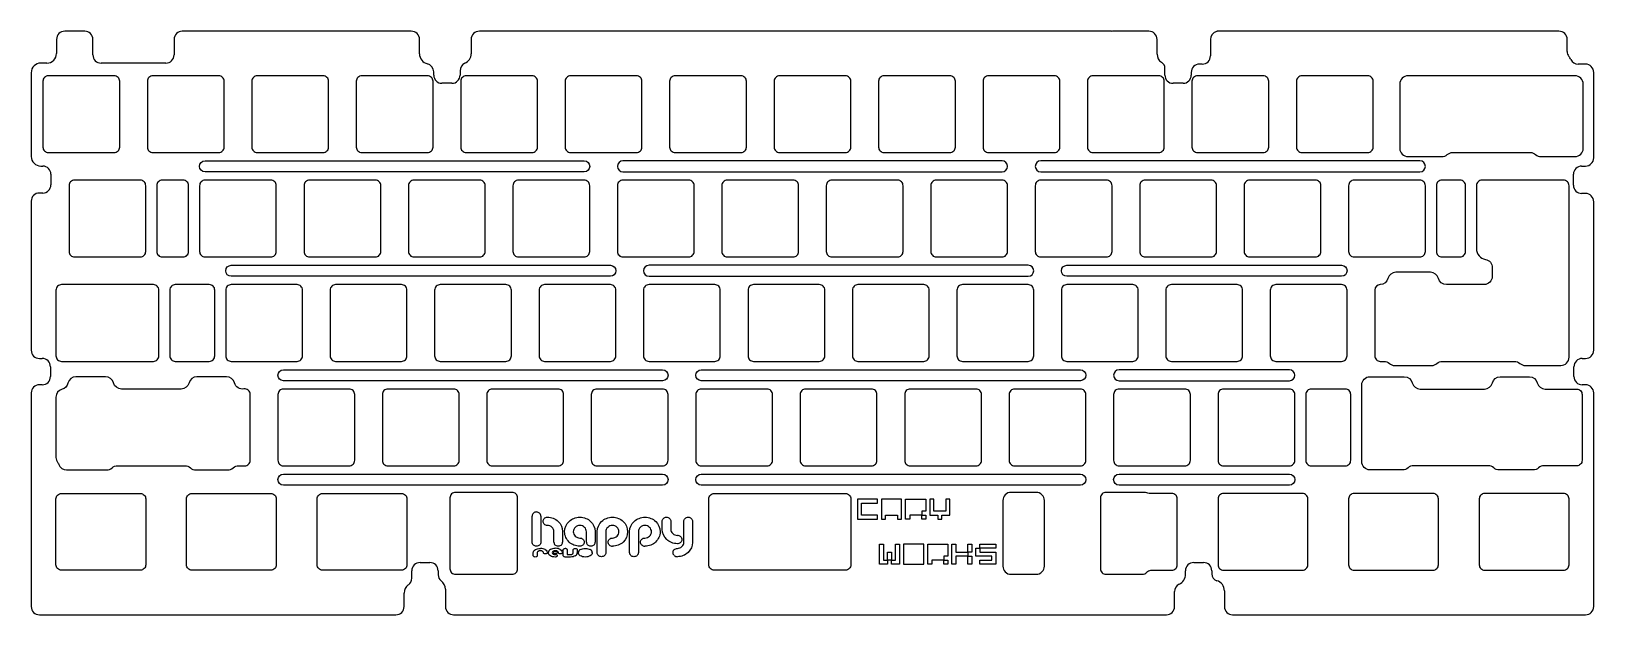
# Model space of a CAD drawing. Header units: millimetres. Extents: x -323 to -39, y 5 to 112.
import ezdxf

# ---------------------------------------------------------------- set-up
doc = ezdxf.new("R2010")
doc.units = ezdxf.units.MM
doc.header["$MEASUREMENT"] = 0

msp = doc.modelspace()

# ---------------------------------------------------------------- linework, layer by layer
for p, q in [((-313.75, 111.79), (-317.39, 111.79)), ((-254.19, 111.79), (-295.95, 111.79)), ((-126.5, 111.79), (-241.77, 111.79)), ((-126.5, 111.75), (-126.5, 111.79)), ((-119.69, 111.79), (-126.15, 111.79)), ((-44.89, 111.79), (-107.3, 111.79)), ((-107.3, 111.79), (-107.3, 111.75)), ((-318.89, 110.29), (-318.89, 107.73)), ((-312.25, 107.48), (-312.25, 110.29)), ((-297.45, 110.29), (-297.45, 107.48)), ((-252.69, 107.68), (-252.69, 110.29)), ((-243.27, 110.29), (-243.27, 107.69)), ((-118.19, 107.59), (-118.19, 110.29)), ((-108.45, 110.29), (-108.45, 107.29)), ((-43.39, 108.11), (-43.39, 110.29)), ((-320.64, 105.98), (-321.75, 105.98)), ((-298.95, 105.98), (-310.75, 105.98)), ((-109.95, 105.79), (-110.45, 105.79)), ((-40.05, 105.79), (-41.38, 105.79)), ((-323.5, 104.23), (-323.5, 88.95)), ((-250.1, 103.79), (-250.1, 104.38)), ((-245.3, 104.58), (-245.3, 103.79)), ((-116.75, 103.79), (-116.75, 105.02)), ((-111.95, 104.29), (-111.95, 103.79)), ((-38.55, 88.7), (-38.55, 104.29)), ((-246.8, 102.29), (-248.6, 102.29)), ((-113.45, 102.29), (-115.25, 102.29)), ((-321.75, 87.2), (-321.4, 87.2)), ((-319.9, 85.7), (-319.9, 83.78)), ((-42.25, 83.7), (-42.25, 85.7)), ((-40.75, 87.2), (-40.05, 87.2)), ((-323.5, 80.78), (-323.5, 53.6)), ((-321.4, 82.28), (-322, 82.28)), ((-40.05, 82.2), (-40.75, 82.2)), ((-38.55, 53.6), (-38.55, 80.7)), ((-322, 52.1), (-321.5, 52.1)), ((-40.65, 52.1), (-40.05, 52.1)), ((-320, 50.6), (-320, 48.8)), ((-42.15, 48.8), (-42.15, 50.6)), ((-323.5, 45.8), (-323.5, 6.84)), ((-321.5, 47.3), (-322, 47.3)), ((-40.05, 47.3), (-40.65, 47.3)), ((-38.55, 6.84), (-38.55, 45.8)), ((-164.03, 22.79), (-164.03, 26.44)), ((-164.03, 26.44), (-160.37, 26.44)), ((-160.37, 26.44), (-160.37, 24.25)), ((-232.15, 18.59), (-232.15, 23.33)), ((-230.56, 23.33), (-230.56, 18.59)), ((-163.29, 23.52), (-163.29, 22.79)), ((-161.1, 23.52), (-163.29, 23.52)), ((-160.37, 24.25), (-161.1, 24.25)), ((-161.1, 24.25), (-161.1, 23.52)), ((-161.1, 23.52), (-160.37, 23.52)), ((-161.1, 22.79), (-161.1, 23.52)), ((-160.37, 23.52), (-160.37, 22.79)), ((-228.17, 18.58), (-228.17, 20.49)), ((-226.59, 20.54), (-226.59, 18.58)), ((-222.24, 18.58), (-222.24, 20.49)), ((-220.66, 20.54), (-220.66, 18.58)), ((-220.3, 16.68), (-220.3, 20.54)), ((-218.71, 20.49), (-218.71, 16.68)), ((-214.37, 16.68), (-214.37, 20.54)), ((-212.78, 20.49), (-212.78, 16.68)), ((-208.44, 20.91), (-208.44, 22.39)), ((-206.86, 22.39), (-206.86, 20.96)), ((-204.47, 18.58), (-204.47, 22.39)), ((-202.88, 22.39), (-202.88, 18.52)), ((-163.29, 22.79), (-164.03, 22.79)), ((-160.37, 22.79), (-161.1, 22.79)), ((-226.47, 16.1), (-226.47, 17.23)), ((-225.74, 17.23), (-225.74, 16.33)), ((-224.64, 16.67), (-224.64, 17.23)), ((-223.91, 17.23), (-223.91, 16.65)), ((-168.78, 14.59), (-168.78, 18.24)), ((-168.78, 18.24), (-168.05, 18.24)), ((-168.05, 18.24), (-168.05, 15.32)), ((-165.86, 15.32), (-165.86, 18.24)), ((-165.86, 18.24), (-165.13, 18.24)), ((-165.13, 18.24), (-165.13, 14.59)), ((-160.01, 14.59), (-160.01, 18.24)), ((-160.01, 18.24), (-156.36, 18.24)), ((-156.36, 18.24), (-156.36, 16.05)), ((-155.63, 14.59), (-155.63, 18.24)), ((-155.63, 18.24), (-154.9, 18.24)), ((-154.9, 18.24), (-154.9, 16.78)), ((-152.7, 16.78), (-152.7, 18.24)), ((-152.7, 18.24), (-151.97, 18.24)), ((-151.97, 18.24), (-151.97, 16.78)), ((-151.24, 16.05), (-151.24, 17.51)), ((-151.24, 17.51), (-150.51, 17.51)), ((-150.51, 17.51), (-150.51, 18.24)), ((-150.51, 18.24), (-147.59, 18.24)), ((-150.51, 17.51), (-150.51, 16.78)), ((-147.59, 17.51), (-150.51, 17.51)), ((-147.59, 18.24), (-147.59, 17.51)), ((-252.59, 14.87), (-250.79, 14.87)), ((-231.94, 16.1), (-231.94, 16.68)), ((-231.21, 16.67), (-231.21, 16.1)), ((-225.17, 15.87), (-226.11, 15.87)), ((-225.74, 16.33), (-225.19, 16.33)), ((-167.32, 14.59), (-168.78, 14.59)), ((-168.05, 15.32), (-167.32, 15.32)), ((-167.32, 15.32), (-167.32, 16.78)), ((-167.32, 16.78), (-166.59, 16.78)), ((-166.59, 15.32), (-167.32, 15.32)), ((-167.32, 15.32), (-167.32, 14.59)), ((-166.59, 16.78), (-166.59, 15.32)), ((-166.59, 15.32), (-165.86, 15.32)), ((-166.59, 14.59), (-166.59, 15.32)), ((-165.13, 14.59), (-166.59, 14.59)), ((-159.28, 14.59), (-160.01, 14.59)), ((-157.09, 15.32), (-159.28, 15.32)), ((-159.28, 15.32), (-159.28, 14.59)), ((-156.36, 16.05), (-157.09, 16.05)), ((-157.09, 16.05), (-157.09, 15.32)), ((-157.09, 15.32), (-156.36, 15.32)), ((-157.09, 14.59), (-157.09, 15.32)), ((-156.36, 14.59), (-157.09, 14.59)), ((-156.36, 15.32), (-156.36, 14.59)), ((-154.9, 14.59), (-155.63, 14.59)), ((-154.9, 16.78), (-152.7, 16.78)), ((-152.7, 16.05), (-154.9, 16.05)), ((-154.9, 16.05), (-154.9, 14.59)), ((-151.97, 16.78), (-152.7, 16.78)), ((-152.7, 16.78), (-152.7, 16.05)), ((-152.7, 16.05), (-151.97, 16.05)), ((-152.7, 14.59), (-152.7, 16.05)), ((-151.97, 14.59), (-152.7, 14.59)), ((-151.97, 16.05), (-151.97, 14.59)), ((-148.32, 16.05), (-151.24, 16.05)), ((-150.51, 16.78), (-147.59, 16.78)), ((-150.51, 14.59), (-150.51, 15.32)), ((-150.51, 15.32), (-148.32, 15.32)), ((-147.59, 14.59), (-150.51, 14.59)), ((-148.32, 15.32), (-148.32, 16.05)), ((-147.59, 16.78), (-147.59, 14.59)), ((-111.5, 14.87), (-109.7, 14.87)), ((-254.09, 12), (-254.09, 13.37)), ((-249.29, 13.37), (-249.29, 12.6)), ((-113, 12.75), (-113, 13.37)), ((-108.2, 13.37), (-108.2, 12.8)), ((-255.49, 6.84), (-255.49, 9.31)), ((-247.96, 10), (-247.96, 6.84)), ((-114.99, 6.84), (-114.99, 9.56)), ((-105.9, 9.73), (-105.9, 6.84)), ((-322, 5.34), (-256.99, 5.34)), ((-246.46, 5.34), (-116.49, 5.34)), ((-104.4, 5.34), (-40.05, 5.34))]:
    msp.add_line(p, q)
for points in [[(-308.37, 103.67), (-320.37, 103.67, 0.414214), (-321.37, 102.67), (-321.37, 90.67, 0.414214), (-320.37, 89.67), (-308.37, 89.67, 0.414214), (-307.37, 90.67), (-307.37, 102.67, 0.414214)], [(-302.32, 102.67), (-302.32, 90.67, 0.414214), (-301.32, 89.67), (-289.32, 89.67, 0.414214), (-288.32, 90.67), (-288.32, 102.67, 0.414214), (-289.32, 103.67), (-301.32, 103.67, 0.414214)], [(-283.27, 102.67), (-283.27, 90.67, 0.414214), (-282.27, 89.67), (-270.27, 89.67, 0.414214), (-269.27, 90.67), (-269.27, 102.67, 0.414214), (-270.27, 103.67), (-282.27, 103.67, 0.414214)], [(-263.22, 89.67), (-251.22, 89.67, 0.414214), (-250.22, 90.67), (-250.22, 102.67, 0.414214), (-251.22, 103.67), (-263.22, 103.67, 0.414214), (-264.22, 102.67), (-264.22, 90.67, 0.414214)], [(-245.17, 102.67), (-245.17, 90.67, 0.414214), (-244.17, 89.67), (-232.17, 89.67, 0.414214), (-231.17, 90.67), (-231.17, 102.67, 0.414214), (-232.17, 103.67), (-244.17, 103.67, 0.414214)], [(-226.12, 102.67), (-226.12, 90.67, 0.414214), (-225.12, 89.67), (-213.12, 89.67, 0.414214), (-212.12, 90.67), (-212.12, 102.67, 0.414214), (-213.12, 103.67), (-225.12, 103.67, 0.414214)], [(-207.07, 102.67), (-207.07, 90.67, 0.414214), (-206.07, 89.67), (-194.07, 89.67, 0.414214), (-193.07, 90.67), (-193.07, 102.67, 0.414214), (-194.07, 103.67), (-206.07, 103.67, 0.414214)], [(-188.02, 102.67), (-188.02, 90.67, 0.414214), (-187.02, 89.67), (-175.02, 89.67, 0.414214), (-174.02, 90.67), (-174.02, 102.67, 0.414214), (-175.02, 103.67), (-187.02, 103.67, 0.414214)], [(-154.97, 90.67), (-154.97, 102.67, 0.414214), (-155.97, 103.67), (-167.97, 103.67, 0.414214), (-168.97, 102.67), (-168.97, 90.67, 0.414214), (-167.97, 89.67), (-155.97, 89.67, 0.414214)], [(-135.92, 90.67), (-135.92, 102.67, 0.414214), (-136.92, 103.67), (-148.92, 103.67, 0.414214), (-149.92, 102.67), (-149.92, 90.67, 0.414214), (-148.92, 89.67), (-136.92, 89.67, 0.414214)], [(-117.87, 103.67), (-129.87, 103.67, 0.414214), (-130.87, 102.67), (-130.87, 90.67, 0.414214), (-129.87, 89.67), (-117.87, 89.67, 0.414214), (-116.87, 90.67), (-116.87, 102.67, 0.414214)], [(-110.82, 89.67), (-98.82, 89.67, 0.414214), (-97.82, 90.67), (-97.82, 102.67, 0.414214), (-98.82, 103.67), (-110.82, 103.67, 0.414214), (-111.82, 102.67), (-111.82, 90.67, 0.414214)], [(-92.77, 102.67), (-92.77, 90.67, 0.414214), (-91.77, 89.67), (-79.77, 89.67, 0.414214), (-78.77, 90.67), (-78.77, 102.67, 0.414214), (-79.77, 103.67), (-91.77, 103.67, 0.414214)], [(-73.92, 102.17), (-73.92, 90.42, 0.414214), (-72.42, 88.92), (-66.25, 88.92, 0.182819), (-65.25, 89.29, -0.182819), (-64.26, 89.67), (-50.13, 89.67, -0.182819), (-49.14, 89.29, 0.182819), (-48.15, 88.92), (-41.97, 88.92, 0.414214), (-40.47, 90.42), (-40.47, 102.17, 0.414214), (-41.97, 103.67), (-72.42, 103.67, 0.414214)], [(-222.65, 88.14, -1), (-222.65, 86.14), (-291.8, 86.14, -1), (-291.8, 88.14)], [(-146.45, 88.14), (-215.6, 88.14, 1), (-215.6, 86.14), (-146.45, 86.14, 1)], [(-70.25, 88.14), (-139.4, 88.14, 1), (-139.4, 86.14), (-70.25, 86.14, 1)], [(-302.61, 71.62), (-302.61, 83.62, 0.414214), (-303.61, 84.62), (-315.61, 84.62, 0.414214), (-316.61, 83.62), (-316.61, 71.62, 0.414214), (-315.61, 70.62), (-303.61, 70.62, 0.414214)], [(-299.61, 70.62), (-295.8, 70.62, 0.414214), (-294.8, 71.62), (-294.8, 83.62, 0.414214), (-295.8, 84.62), (-299.61, 84.62, 0.414214), (-300.61, 83.62), (-300.61, 71.62, 0.414214)], [(-278.8, 71.62), (-278.8, 83.62, 0.414214), (-279.8, 84.62), (-291.8, 84.62, 0.414214), (-292.8, 83.62), (-292.8, 71.62, 0.414214), (-291.8, 70.62), (-279.8, 70.62, 0.414214)], [(-259.75, 71.62), (-259.75, 83.62, 0.414214), (-260.75, 84.62), (-272.75, 84.62, 0.414214), (-273.75, 83.62), (-273.75, 71.62, 0.414214), (-272.75, 70.62), (-260.75, 70.62, 0.414214)], [(-240.7, 71.62), (-240.7, 83.62, 0.414214), (-241.7, 84.62), (-253.7, 84.62, 0.414214), (-254.7, 83.62), (-254.7, 71.62, 0.414214), (-253.7, 70.62), (-241.7, 70.62, 0.414214)], [(-221.65, 71.62), (-221.65, 83.62, 0.414214), (-222.65, 84.62), (-234.65, 84.62, 0.414214), (-235.65, 83.62), (-235.65, 71.62, 0.414214), (-234.65, 70.62), (-222.65, 70.62, 0.414214)], [(-202.6, 71.62), (-202.6, 83.62, 0.414214), (-203.6, 84.62), (-215.6, 84.62, 0.414214), (-216.6, 83.62), (-216.6, 71.62, 0.414214), (-215.6, 70.62), (-203.6, 70.62, 0.414214)], [(-183.55, 71.62), (-183.55, 83.62, 0.414214), (-184.55, 84.62), (-196.55, 84.62, 0.414214), (-197.55, 83.62), (-197.55, 71.62, 0.414214), (-196.55, 70.62), (-184.55, 70.62, 0.414214)], [(-164.5, 71.62), (-164.5, 83.62, 0.414214), (-165.5, 84.62), (-177.5, 84.62, 0.414214), (-178.5, 83.62), (-178.5, 71.62, 0.414214), (-177.5, 70.62), (-165.5, 70.62, 0.414214)], [(-145.45, 71.62), (-145.45, 83.62, 0.414214), (-146.45, 84.62), (-158.45, 84.62, 0.414214), (-159.45, 83.62), (-159.45, 71.62, 0.414214), (-158.45, 70.62), (-146.45, 70.62, 0.414214)], [(-126.4, 71.62), (-126.4, 83.62, 0.414214), (-127.4, 84.62), (-139.4, 84.62, 0.414214), (-140.4, 83.62), (-140.4, 71.62, 0.414214), (-139.4, 70.62), (-127.4, 70.62, 0.414214)], [(-107.35, 71.62), (-107.35, 83.62, 0.414214), (-108.35, 84.62), (-120.35, 84.62, 0.414214), (-121.35, 83.62), (-121.35, 71.62, 0.414214), (-120.35, 70.62), (-108.35, 70.62, 0.414214)], [(-88.3, 71.62), (-88.3, 83.62, 0.414214), (-89.3, 84.62), (-101.3, 84.62, 0.414214), (-102.3, 83.62), (-102.3, 71.62, 0.414214), (-101.3, 70.62), (-89.3, 70.62, 0.414214)], [(-69.25, 71.62), (-69.25, 83.62, 0.414214), (-70.25, 84.62), (-82.25, 84.62, 0.414214), (-83.25, 83.62), (-83.25, 71.62, 0.414214), (-82.25, 70.62), (-70.25, 70.62, 0.414214)], [(-58.29, 70.15, -0.362966), (-57.05, 68.67), (-57.05, 67.07, -0.414214), (-58.55, 65.57), (-65.42, 65.57, -0.34196), (-66.88, 66.69, 0.34196), (-68.33, 67.82), (-74.63, 67.82, 0.34196), (-76.08, 66.69, -0.336425), (-77.5, 65.57, 0.40841), (-78.48, 64.57), (-78.48, 52.57, 0.414214), (-77.48, 51.57), (-76.81, 51.57, -0.182819), (-75.82, 51.19, 0.182819), (-74.83, 50.82), (-68.13, 50.82, 0.182819), (-67.14, 51.19, -0.182819), (-66.14, 51.57), (-53.01, 51.57, -0.182819), (-52.02, 51.19, 0.182819), (-51.03, 50.82), (-44.55, 50.82, 0.414214), (-43.05, 52.32), (-43.05, 83.62, 0.414214), (-44.05, 84.62), (-58.93, 84.62, 0.414214), (-59.93, 83.62), (-59.93, 72.12, 0.362966)], [(-66.25, 70.62), (-62.93, 70.62, 0.414214), (-61.93, 71.62), (-61.93, 83.62, 0.414214), (-62.93, 84.62), (-66.25, 84.62, 0.414214), (-67.25, 83.62), (-67.25, 71.62, 0.414214)], [(-217.88, 69.09, -1), (-217.88, 67.09), (-287.03, 67.09, -1), (-287.03, 69.09)], [(-141.68, 69.09), (-210.83, 69.09, 1), (-210.83, 67.09), (-141.68, 67.09, 1)], [(-134.63, 67.09, -1), (-134.63, 69.09), (-84.53, 69.09, -1), (-84.53, 67.09)], [(-317.99, 51.57), (-301.23, 51.57, 0.414214), (-300.23, 52.57), (-300.23, 64.57, 0.414214), (-301.23, 65.57), (-317.99, 65.57, 0.414214), (-318.99, 64.57), (-318.99, 52.57, 0.414214)], [(-297.23, 51.57), (-291.03, 51.57, 0.414214), (-290.03, 52.57), (-290.03, 64.57, 0.414214), (-291.03, 65.57), (-297.23, 65.57, 0.414214), (-298.23, 64.57), (-298.23, 52.57, 0.414214)], [(-288.03, 64.57), (-288.03, 52.57, 0.414214), (-287.03, 51.57), (-275.03, 51.57, 0.414214), (-274.03, 52.57), (-274.03, 64.57, 0.414214), (-275.03, 65.57), (-287.03, 65.57, 0.414214)], [(-268.98, 64.57), (-268.98, 52.57, 0.414214), (-267.98, 51.57), (-255.98, 51.57, 0.414214), (-254.98, 52.57), (-254.98, 64.57, 0.414214), (-255.98, 65.57), (-267.98, 65.57, 0.414214)], [(-249.93, 64.57), (-249.93, 52.57, 0.414214), (-248.93, 51.57), (-236.93, 51.57, 0.414214), (-235.93, 52.57), (-235.93, 64.57, 0.414214), (-236.93, 65.57), (-248.93, 65.57, 0.414214)], [(-230.88, 64.57), (-230.88, 52.57, 0.414214), (-229.88, 51.57), (-217.88, 51.57, 0.414214), (-216.88, 52.57), (-216.88, 64.57, 0.414214), (-217.88, 65.57), (-229.88, 65.57, 0.414214)], [(-211.83, 64.57), (-211.83, 52.57, 0.414214), (-210.83, 51.57), (-198.83, 51.57, 0.414214), (-197.83, 52.57), (-197.83, 64.57, 0.414214), (-198.83, 65.57), (-210.83, 65.57, 0.414214)], [(-192.78, 64.57), (-192.78, 52.57, 0.414214), (-191.78, 51.57), (-179.78, 51.57, 0.414214), (-178.78, 52.57), (-178.78, 64.57, 0.414214), (-179.78, 65.57), (-191.78, 65.57, 0.414214)], [(-173.73, 64.57), (-173.73, 52.57, 0.414214), (-172.73, 51.57), (-160.73, 51.57, 0.414214), (-159.73, 52.57), (-159.73, 64.57, 0.414214), (-160.73, 65.57), (-172.73, 65.57, 0.414214)], [(-154.68, 64.57), (-154.68, 52.57, 0.414214), (-153.68, 51.57), (-141.68, 51.57, 0.414214), (-140.68, 52.57), (-140.68, 64.57, 0.414214), (-141.68, 65.57), (-153.68, 65.57, 0.414214)], [(-135.63, 64.57), (-135.63, 52.57, 0.414214), (-134.63, 51.57), (-122.63, 51.57, 0.414214), (-121.63, 52.57), (-121.63, 64.57, 0.414214), (-122.63, 65.57), (-134.63, 65.57, 0.414214)], [(-116.58, 64.57), (-116.58, 52.57, 0.414214), (-115.58, 51.57), (-103.58, 51.57, 0.414214), (-102.58, 52.57), (-102.58, 64.57, 0.414214), (-103.58, 65.57), (-115.58, 65.57, 0.414214)], [(-97.53, 64.57), (-97.53, 52.57, 0.414214), (-96.53, 51.57), (-84.53, 51.57, 0.414214), (-83.53, 52.57), (-83.53, 64.57, 0.414214), (-84.53, 65.57), (-96.53, 65.57, 0.414214)], [(-318.65, 33.07, -0.086915), (-318.48, 32.77, 0.317518), (-317.06, 31.77), (-309.74, 31.77, 0.182806), (-308.75, 32.14, -0.182806), (-307.75, 32.52), (-295.45, 32.52, -0.182806), (-294.46, 32.14, 0.182806), (-293.47, 31.77), (-287.67, 31.77, 0.182806), (-286.68, 32.14, -0.182806), (-285.68, 32.52), (-284.56, 32.52, 0.414214), (-283.56, 33.52), (-283.56, 45.55, 0.462875), (-284.72, 46.54, -0.388358), (-286.42, 47.64, 0.342101), (-287.87, 48.77), (-293.27, 48.77, 0.34196), (-294.72, 47.64, -0.34196), (-296.17, 46.52), (-307.04, 46.52, -0.34196), (-308.49, 47.64, 0.34196), (-309.94, 48.77), (-315.34, 48.77, 0.351843), (-316.8, 47.59, -0.279599), (-317.88, 46.47, 0.339198), (-318.99, 45.02), (-318.99, 34.02, 0.173661)], [(-277.51, 48.04, -1), (-277.51, 50.04), (-208.36, 50.04, -1), (-208.36, 48.04)], [(-201.31, 48.04, -1), (-201.31, 50.04), (-132.16, 50.04, -1), (-132.16, 48.04)], [(-94.06, 50.04), (-125.11, 50.04, 1), (-125.11, 48.04), (-94.06, 48.04, 1)], [(-79.36, 31.77, -0.414214), (-80.86, 33.27), (-80.86, 47.27, -0.414214), (-79.36, 48.77), (-73.09, 48.77, -0.34196), (-71.64, 47.64, 0.34196), (-70.19, 46.52), (-58.49, 46.52, 0.34196), (-57.04, 47.64, -0.34196), (-55.59, 48.77), (-50.29, 48.77, -0.34196), (-48.84, 47.64, 0.34196), (-47.39, 46.52), (-41.67, 46.52, -0.414214), (-40.67, 45.52), (-40.67, 33.52, -0.414214), (-41.67, 32.52), (-47.6, 32.52, 0.182806), (-48.6, 32.14, -0.182806), (-49.59, 31.77), (-55.79, 31.77, -0.182806), (-56.78, 32.14, 0.182806), (-57.78, 32.52), (-71.4, 32.52, 0.182806), (-72.4, 32.14, -0.182806), (-73.39, 31.77)], [(-277.51, 32.52), (-265.51, 32.52, 0.414214), (-264.51, 33.52), (-264.51, 45.52, 0.414214), (-265.51, 46.52), (-277.51, 46.52, 0.414214), (-278.51, 45.52), (-278.51, 33.52, 0.414214)], [(-258.46, 32.52), (-246.46, 32.52, 0.414214), (-245.46, 33.52), (-245.46, 45.52, 0.414214), (-246.46, 46.52), (-258.46, 46.52, 0.414214), (-259.46, 45.52), (-259.46, 33.52, 0.414214)], [(-239.41, 32.52), (-227.41, 32.52, 0.414214), (-226.41, 33.52), (-226.41, 45.52, 0.414214), (-227.41, 46.52), (-239.41, 46.52, 0.414214), (-240.41, 45.52), (-240.41, 33.52, 0.414214)], [(-220.36, 32.52), (-208.36, 32.52, 0.414214), (-207.36, 33.52), (-207.36, 45.52, 0.414214), (-208.36, 46.52), (-220.36, 46.52, 0.414214), (-221.36, 45.52), (-221.36, 33.52, 0.414214)], [(-201.31, 32.52), (-189.31, 32.52, 0.414214), (-188.31, 33.52), (-188.31, 45.52, 0.414214), (-189.31, 46.52), (-201.31, 46.52, 0.414214), (-202.31, 45.52), (-202.31, 33.52, 0.414214)], [(-182.26, 32.52), (-170.26, 32.52, 0.414214), (-169.26, 33.52), (-169.26, 45.52, 0.414214), (-170.26, 46.52), (-182.26, 46.52, 0.414214), (-183.26, 45.52), (-183.26, 33.52, 0.414214)], [(-163.21, 32.52), (-151.21, 32.52, 0.414214), (-150.21, 33.52), (-150.21, 45.52, 0.414214), (-151.21, 46.52), (-163.21, 46.52, 0.414214), (-164.21, 45.52), (-164.21, 33.52, 0.414214)], [(-144.16, 32.52), (-132.16, 32.52, 0.414214), (-131.16, 33.52), (-131.16, 45.52, 0.414214), (-132.16, 46.52), (-144.16, 46.52, 0.414214), (-145.16, 45.52), (-145.16, 33.52, 0.414214)], [(-125.11, 32.52), (-113.11, 32.52, 0.414214), (-112.11, 33.52), (-112.11, 45.52, 0.414214), (-113.11, 46.52), (-125.11, 46.52, 0.414214), (-126.11, 45.52), (-126.11, 33.52, 0.414214)], [(-106.06, 32.52), (-94.06, 32.52, 0.414214), (-93.06, 33.52), (-93.06, 45.52, 0.414214), (-94.06, 46.52), (-106.06, 46.52, 0.414214), (-107.06, 45.52), (-107.06, 33.52, 0.414214)], [(-83.86, 46.52), (-90.06, 46.52, 0.414214), (-91.06, 45.52), (-91.06, 33.52, 0.414214), (-90.06, 32.52), (-83.86, 32.52, 0.414214), (-82.86, 33.52), (-82.86, 45.52, 0.414214)], [(-277.51, 28.99, -1), (-277.51, 30.99), (-208.36, 30.99, -1), (-208.36, 28.99)], [(-132.16, 30.99, -1), (-132.16, 28.99), (-201.31, 28.99, -1), (-201.31, 30.99)], [(-125.11, 28.99, -1), (-125.11, 30.99), (-94.06, 30.99, -1), (-94.06, 28.99)], [(-318.99, 26.47, -0.414214), (-317.99, 27.47), (-303.61, 27.47, -0.414214), (-302.61, 26.47), (-302.61, 14.47, -0.414214), (-303.61, 13.47), (-317.99, 13.47, -0.414214), (-318.99, 14.47)], [(-295.18, 26.47, -0.414214), (-294.18, 27.47), (-279.8, 27.47, -0.414214), (-278.8, 26.47), (-278.8, 14.47, -0.414214), (-279.8, 13.47), (-294.18, 13.47, -0.414214), (-295.18, 14.47)], [(-271.36, 26.47, -0.414214), (-270.36, 27.47), (-255.98, 27.47, -0.414214), (-254.98, 26.47), (-254.98, 14.47, -0.414214), (-255.98, 13.47), (-270.36, 13.47, -0.414214), (-271.36, 14.47)], [(-240.94, 27.67, -0.007337), (-240.97, 27.67), (-246.13, 27.67, 0.414214), (-247.13, 26.67), (-247.13, 13.72, 0.414214), (-246.13, 12.72), (-235.8, 12.72, 0.414214), (-234.8, 13.72), (-234.8, 26.67, 0.414214), (-235.8, 27.67), (-240.87, 27.67, 0.007337)], [(-175.02, 27.47, -0.414214), (-174.02, 26.47), (-174.02, 14.47, -0.414214), (-175.02, 13.47), (-198.93, 13.47, -0.414214), (-199.93, 14.47), (-199.93, 26.47, -0.414214), (-198.93, 27.47)], [(-140.23, 27.67), (-144.8, 27.67, 0.414214), (-146.3, 26.17), (-146.3, 14.22, 0.414214), (-144.8, 12.72), (-140.23, 12.72, 0.414214), (-138.73, 14.22), (-138.73, 26.17, 0.414214)], [(-119.63, 27.47, -0.113585), (-120.06, 27.57, 0.113585), (-120.5, 27.67), (-127.49, 27.67, 0.414214), (-128.49, 26.67), (-128.49, 13.72, 0.414214), (-127.49, 12.72), (-120.85, 12.72, 0.227909), (-120.07, 13.09, -0.227909), (-119.29, 13.47), (-115.49, 13.47, 0.414214), (-114.49, 14.47), (-114.49, 26.47, 0.414214), (-115.49, 27.47)], [(-90.68, 14.47), (-90.68, 26.47, 0.414214), (-91.68, 27.47), (-106.06, 27.47, 0.414214), (-107.06, 26.47), (-107.06, 14.47, 0.414214), (-106.06, 13.47), (-91.68, 13.47, 0.414214)], [(-66.87, 14.47), (-66.87, 26.47, 0.414214), (-67.87, 27.47), (-82.25, 27.47, 0.414214), (-83.25, 26.47), (-83.25, 14.47, 0.414214), (-82.25, 13.47), (-67.87, 13.47, 0.414214)], [(-44.05, 27.47), (-58.43, 27.47, 0.414214), (-59.43, 26.47), (-59.43, 14.47, 0.414214), (-58.43, 13.47), (-44.05, 13.47, 0.414214), (-43.05, 14.47), (-43.05, 26.47, 0.414214)]]:
    msp.add_lwpolyline(points, format="xyb", close=True)
for points in [[(-172.8, 22.79), (-169.14, 22.79), (-169.14, 23.52), (-172.06, 23.52), (-172.06, 25.71), (-169.14, 25.71), (-169.14, 26.44), (-172.8, 26.44)], [(-167.68, 22.79), (-167.68, 23.52), (-165.49, 23.52), (-165.49, 22.79), (-164.76, 22.79), (-164.76, 26.44), (-168.41, 26.44), (-168.41, 22.79)], [(-155.99, 26.44), (-156.72, 26.44), (-156.72, 24.25), (-158.91, 24.25), (-158.91, 26.44), (-159.64, 26.44), (-159.64, 23.52), (-158.18, 23.52), (-158.18, 22.79), (-157.45, 22.79), (-157.45, 23.52), (-155.99, 23.52)], [(-164.4, 18.24), (-164.4, 14.59), (-160.74, 14.59), (-160.74, 18.24)]]:
    msp.add_lwpolyline(points, close=True)
for centre, radius, start, end in [((-317.39, 110.29), 1.5, 90, 180), ((-313.75, 110.29), 1.5, 0, 90), ((-295.95, 110.29), 1.5, 90, 180), ((-254.19, 110.29), 1.5, 0, 90), ((-241.77, 110.29), 1.5, 90, 180), ((-126.15, 110.29), 1.5, 90, 103.7769), ((-119.69, 110.29), 1.5, 0, 90), ((-106.95, 110.29), 1.5, 103.7769, 180), ((-44.89, 110.29), 1.5, 0, 90), ((-321.75, 104.23), 1.75, 90, 180), ((-320.64, 107.73), 1.75, 270, 0), ((-310.75, 107.48), 1.5, 180, 270), ((-298.95, 107.48), 1.5, 270, 0), ((-250.79, 107.68), 1.9, 180, 256.2269), ((-251.6, 104.38), 1.5, 0, 76.2269), ((-243.8, 104.58), 1.5, 113.8478, 180), ((-245.17, 107.69), 1.9, 293.8478, 0), ((-116.49, 107.59), 1.7, 180, 238.7683), ((-118.05, 105.02), 1.3, 0, 58.7683), ((-110.45, 104.29), 1.5, 90, 180), ((-109.95, 107.29), 1.5, 270, 0), ((-41.89, 108.11), 1.5, 180, 217.5725), ((-45.85, 105.06), 3.5, 26.5235, 37.5725), ((-41.38, 107.29), 1.5, 206.5235, 270), ((-40.05, 104.29), 1.5, 0, 90), ((-248.6, 103.79), 1.5, 180, 270), ((-246.8, 103.79), 1.5, 270, 0), ((-115.25, 103.79), 1.5, 180, 270), ((-113.45, 103.79), 1.5, 270, 0), ((-321.75, 88.95), 1.75, 180, 270), ((-40.05, 88.7), 1.5, 270, 0), ((-321.4, 85.7), 1.5, 0, 90), ((-40.75, 85.7), 1.5, 90, 180), ((-321.4, 83.78), 1.5, 270, 0), ((-40.75, 83.7), 1.5, 180, 270), ((-322, 80.78), 1.5, 90, 180), ((-40.05, 80.7), 1.5, 0, 90), ((-322, 53.6), 1.5, 180, 270), ((-321.5, 50.6), 1.5, 0, 90), ((-40.65, 50.6), 1.5, 90, 180), ((-40.05, 53.6), 1.5, 270, 0), ((-321.5, 48.8), 1.5, 270, 0), ((-40.65, 48.8), 1.5, 180, 270), ((-322, 45.8), 1.5, 90, 180), ((-40.05, 45.8), 1.5, 0, 90), ((-252.59, 13.37), 1.5, 90, 180), ((-250.79, 13.37), 1.5, 0, 90), ((-111.5, 13.37), 1.5, 90, 180), ((-109.7, 13.37), 1.5, 0, 90), ((-255.59, 12), 1.5, 305.2, 0), ((-247.99, 12.6), 1.3, 180, 234.3207), ((-249.86, 10), 1.9, 0, 54.3207), ((-115.05, 12.75), 2.05, 296.0322, 0), ((-106.9, 12.8), 1.3, 180, 253.695), ((-107.8, 9.73), 1.9, 0, 73.695), ((-253.69, 9.31), 1.8, 125.2, 180), ((-113.49, 9.56), 1.5, 116.0322, 180), ((-322, 6.84), 1.5, 180, 270), ((-256.99, 6.84), 1.5, 270, 0), ((-246.46, 6.84), 1.5, 180, 270), ((-116.49, 6.84), 1.5, 270, 0), ((-104.4, 6.84), 1.5, 180, 270), ((-40.05, 6.84), 1.5, 270, 0)]:
    msp.add_arc(centre, radius, start, end)
for centre, major_axis, ratio, start_param, end_param in [((316.61, -179.56), (548.71, -203.15), 0.034404, 3.125566, 3.154329), ((-115.54, -220.75), (-116.16, 244.77), 0.051913, 6.258553, 6.301408), ((-328.45, -224.79), (97.39, 248.82), 0.053169, 6.261486, 6.303993), ((-438.1, -49.93), (207.5, 73.5), 0.055375, 6.263572, 6.31129), ((-1191.61, -328.08), (963.37, 348.94), 0.031708, 6.271701, 6.298735), ((-1247.34, -350.46), (1025.03, 371.32), 0.030739, 6.27205, 6.298259), ((212.66, 977.28), (-418.81, -957.36), 0.032954, 6.270974, 6.297601), ((-468.17, -279.26), (238.55, 296.39), 0.058285, 0.00695, 0.045495), ((243.26, -133.62), (472.43, -150.44), 0.034322, 3.112492, 3.150632), ((489.59, -844.32), (-718.56, 861.44), 0.033416, 6.256135, 6.278616), ((-7.91, 112.99), (220.21, 94.7), 0.052539, 3.119003, 3.16532), ((-539.98, -362.97), (313.1, 380.1), 0.05092, 0.006659, 0.0407), ((-373.16, 83.76), (146.51, -65.48), 0.06489, 6.25652, 6.312179), ((-177.91, 5.62), (48.56, -11.65), 0.054843, 3.08912, 3.154746), ((-273.11, -60.53), (47.25, 77.92), 0.067545, 6.28258, 6.324118), ((-262.03, 8.96), (36.28, 8.31), 0.06244, 6.26889, 6.346348), ((248.72, -133.62), (472.43, -150.44), 0.034322, 3.112492, 3.150632), ((-9.61, 109.7), (212.58, 91.4), 0.053475, 3.118604, 3.165744), ((-621.96, -110.76), (400.75, 127.58), 0.037273, 6.273379, 6.314782), ((-367.23, 83.76), (146.51, -65.48), 0.06489, 6.25652, 6.312179), ((-98.99, 289.33), (118.85, 271.42), 0.051348, 3.122946, 3.162458), ((-43.23, 403.52), (168.68, 385.61), 0.043084, 3.125932, 3.159081), ((-240.04, -75.59), (34.67, 95.36), 0.086684, 6.247392, 6.31469), ((-411.07, 490.89), (-205.74, 472.51), 0.038951, 3.125859, 3.155806), ((-599.93, 124.08), (370.56, -107.45), 0.019912, 6.265206, 6.288959), ((-179.72, 5.05), (48.56, -11.65), 0.054843, 3.08912, 3.154746), ((-597.2, 124.08), (370.56, -107.45), 0.019912, 6.265206, 6.288959), ((-1249.84, 303.65), (1025.91, -287.11), 0.022834, 6.262394, 6.287944), ((201.63, 943.46), (407.61, 927.46), 0.027786, 3.131556, 3.152908)]:
    msp.add_ellipse(centre, major_axis=major_axis, ratio=ratio, start_param=start_param, end_param=end_param)
for points, knots in [([(-229.93, 21.85), (-230.09, 21.99), (-230.16, 22.17), (-230.16, 22.38), (-230.16, 22.59), (-230.09, 22.76), (-229.93, 22.91), (-229.78, 23.06), (-229.59, 23.13), (-229.38, 23.14)], [1, 1, 1, 1, 2, 2, 2, 3, 3, 3, 4, 4, 4, 4]), ([(-208.21, 22.92), (-208.06, 23.07), (-207.87, 23.14), (-207.65, 23.14), (-207.44, 23.14), (-207.25, 23.07), (-207.09, 22.92)], [8, 8, 8, 8, 9, 9, 9, 10, 10, 10, 10]), ([(-204.24, 22.92), (-204.09, 23.07), (-203.9, 23.14), (-203.68, 23.14), (-203.46, 23.14), (-203.27, 23.07), (-203.12, 22.92)], [8, 8, 8, 8, 9, 9, 9, 10, 10, 10, 10]), ([(-222.6, 21.29), (-222.83, 21.52), (-223.11, 21.63), (-223.44, 21.63), (-223.77, 21.63), (-224.06, 21.52), (-224.29, 21.29), (-224.53, 21.07), (-224.64, 20.8), (-224.64, 20.49), (-224.64, 20.18), (-224.53, 19.91), (-224.29, 19.68)], [9, 9, 9, 9, 10, 10, 10, 11, 11, 11, 12, 12, 12, 13, 13, 13, 13]), ([(-216.67, 21.29), (-216.9, 21.52), (-217.18, 21.63), (-217.51, 21.63), (-217.84, 21.63), (-218.13, 21.52), (-218.36, 21.29), (-218.6, 21.07), (-218.71, 20.8), (-218.71, 20.49)], [11, 11, 11, 11, 12, 12, 12, 13, 13, 13, 14, 14, 14, 14]), ([(-218.07, 19.13), (-217.91, 19.27), (-217.73, 19.34), (-217.52, 19.34), (-217.19, 19.34), (-216.9, 19.45), (-216.67, 19.68), (-216.43, 19.91), (-216.31, 20.18), (-216.31, 20.49), (-216.31, 20.8), (-216.43, 21.07), (-216.67, 21.29)], [7, 7, 7, 7, 8, 8, 8, 9, 9, 9, 10, 10, 10, 11, 11, 11, 11]), ([(-214.73, 20.49), (-214.75, 19.74), (-215.03, 19.11), (-215.55, 18.61), (-216.08, 18.1), (-216.73, 17.85), (-217.52, 17.83)], [2, 2, 2, 2, 3, 3, 3, 4, 4, 4, 4]), ([(-210.74, 21.29), (-210.97, 21.52), (-211.25, 21.63), (-211.58, 21.63), (-211.91, 21.63), (-212.2, 21.52), (-212.43, 21.29)], [11, 11, 11, 11, 12, 12, 12, 13, 13, 13, 13]), ([(-208.8, 20.49), (-208.83, 19.74), (-209.1, 19.11), (-209.63, 18.61), (-210.15, 18.1), (-210.81, 17.85), (-211.59, 17.83)], [2, 2, 2, 2, 3, 3, 3, 4, 4, 4, 4]), ([(-210.74, 19.68), (-210.5, 19.91), (-210.39, 20.18), (-210.39, 20.49), (-210.39, 20.8), (-210.5, 21.07), (-210.74, 21.29)], [9, 9, 9, 9, 10, 10, 10, 11, 11, 11, 11]), ([(-230.8, 18.06), (-230.96, 17.91), (-231.14, 17.84), (-231.36, 17.84), (-231.58, 17.84), (-231.77, 17.91), (-231.92, 18.06)], [4, 4, 4, 4, 5, 5, 5, 6, 6, 6, 6]), ([(-226.82, 18.05), (-226.97, 17.91), (-227.15, 17.83), (-227.38, 17.83), (-227.59, 17.83), (-227.78, 17.91), (-227.94, 18.05)], [8, 8, 8, 8, 9, 9, 9, 10, 10, 10, 10]), ([(-224.54, 17.39), (-224.47, 17.44), (-224.38, 17.46), (-224.28, 17.46), (-224.18, 17.46), (-224.09, 17.44), (-224.02, 17.39)], [8, 8, 8, 8, 9, 9, 9, 10, 10, 10, 10]), ([(-224.29, 19.68), (-224.06, 19.45), (-223.77, 19.34), (-223.44, 19.34), (-223.23, 19.34), (-223.04, 19.27), (-222.89, 19.13)], [13, 13, 13, 13, 14, 14, 14, 15, 15, 15, 15]), ([(-222.89, 19.13), (-222.73, 18.98), (-222.65, 18.8), (-222.65, 18.59), (-222.65, 18.39), (-222.73, 18.21), (-222.88, 18.06), (-223.04, 17.92), (-223.22, 17.84), (-223.44, 17.83)], [15, 15, 15, 15, 16, 16, 16, 17, 17, 17, 18, 18, 18, 18]), ([(-220.89, 18.05), (-221.04, 17.91), (-221.22, 17.83), (-221.45, 17.83), (-221.66, 17.83), (-221.85, 17.91), (-222.01, 18.05)], [4, 4, 4, 4, 5, 5, 5, 6, 6, 6, 6]), ([(-218.07, 18.06), (-218.23, 18.21), (-218.31, 18.39), (-218.31, 18.59), (-218.31, 18.8), (-218.23, 18.98), (-218.07, 19.13)], [5, 5, 5, 5, 6, 6, 6, 7, 7, 7, 7]), ([(-212.15, 18.06), (-212.3, 18.21), (-212.38, 18.39), (-212.38, 18.59), (-212.38, 18.8), (-212.3, 18.98), (-212.14, 19.13)], [5, 5, 5, 5, 6, 6, 6, 7, 7, 7, 7]), ([(-212.14, 19.13), (-211.98, 19.27), (-211.8, 19.34), (-211.59, 19.34), (-211.26, 19.34), (-210.97, 19.45), (-210.74, 19.68)], [7, 7, 7, 7, 8, 8, 8, 9, 9, 9, 9]), ([(-206.23, 16.16), (-206.38, 16.31), (-206.46, 16.48), (-206.46, 16.69), (-206.46, 16.9), (-206.38, 17.08), (-206.22, 17.22)], [1, 1, 1, 1, 2, 2, 2, 3, 3, 3, 3]), ([(-206.22, 17.22), (-206.06, 17.37), (-205.88, 17.44), (-205.67, 17.44), (-205.34, 17.44), (-205.05, 17.55), (-204.82, 17.78)], [3, 3, 3, 3, 4, 4, 4, 5, 5, 5, 5]), ([(-205.1, 19.6), (-204.94, 19.46), (-204.86, 19.28), (-204.86, 19.07), (-204.86, 18.86), (-204.94, 18.69), (-205.1, 18.54)], [1, 1, 1, 1, 2, 2, 2, 3, 3, 3, 3]), ([(-231.32, 15.94), (-231.39, 15.89), (-231.47, 15.87), (-231.57, 15.87), (-231.68, 15.87), (-231.76, 15.89), (-231.83, 15.94)], [10, 10, 10, 10, 11, 11, 11, 12, 12, 12, 12]), ([(-230.26, 16.91), (-230.37, 16.97), (-230.5, 17.01), (-230.65, 17.01), (-230.81, 17.01), (-230.94, 16.97), (-231.04, 16.91)], [5, 5, 5, 5, 6, 6, 6, 7, 7, 7, 7]), ([(-229.99, 16.51), (-230.07, 16.55), (-230.1, 16.6), (-230.1, 16.67), (-230.1, 16.76), (-230.16, 16.84), (-230.26, 16.91)], [3, 3, 3, 3, 4, 4, 4, 5, 5, 5, 5]), ([(-229.48, 16.51), (-229.55, 16.46), (-229.63, 16.44), (-229.73, 16.44), (-229.83, 16.44), (-229.92, 16.46), (-229.99, 16.51)], [1, 1, 1, 1, 2, 2, 2, 3, 3, 3, 3]), ([(-228.31, 16.91), (-228.42, 16.84), (-228.48, 16.76), (-228.48, 16.67), (-228.48, 16.57), (-228.42, 16.49), (-228.31, 16.42)], [7, 7, 7, 7, 8, 8, 8, 9, 9, 9, 9]), ([(-227.53, 16.91), (-227.64, 16.97), (-227.77, 17.01), (-227.92, 17.01), (-228.07, 17.01), (-228.21, 16.97), (-228.31, 16.91)], [5, 5, 5, 5, 6, 6, 6, 7, 7, 7, 7]), ([(-228.31, 16.42), (-228.21, 16.36), (-228.07, 16.32), (-227.92, 16.32), (-227.82, 16.32), (-227.74, 16.3), (-227.67, 16.26)], [9, 9, 9, 9, 10, 10, 10, 11, 11, 11, 11]), ([(-228.18, 16.83), (-228.11, 16.87), (-228.02, 16.89), (-227.92, 16.89), (-227.82, 16.89), (-227.74, 16.87), (-227.59, 16.78), (-227.55, 16.73), (-227.55, 16.67), (-227.55, 16.6), (-227.59, 16.55), (-227.66, 16.51)], [1, 1, 1, 1, 2, 2, 2, 3, 3, 4, 4, 4, 5, 5, 5, 5]), ([(-227.66, 16.51), (-227.74, 16.46), (-227.82, 16.44), (-227.92, 16.44), (-228.02, 16.44), (-228.11, 16.46), (-228.18, 16.51)], [5, 5, 5, 5, 6, 6, 6, 7, 7, 7, 7]), ([(-227.67, 16.26), (-227.59, 16.21), (-227.56, 16.16), (-227.56, 16.1), (-227.56, 16.04), (-227.59, 15.98), (-227.66, 15.94)], [11, 11, 11, 11, 12, 12, 12, 13, 13, 13, 13]), ([(-227.26, 16.51), (-227.33, 16.55), (-227.37, 16.6), (-227.37, 16.67), (-227.37, 16.76), (-227.42, 16.84), (-227.53, 16.91)], [3, 3, 3, 3, 4, 4, 4, 5, 5, 5, 5]), ([(-226.75, 16.51), (-226.82, 16.46), (-226.9, 16.44), (-227, 16.44), (-227.1, 16.44), (-227.19, 16.46), (-227.26, 16.51)], [1, 1, 1, 1, 2, 2, 2, 3, 3, 3, 3]), ([(-218.95, 16.15), (-219.11, 16), (-219.29, 15.93), (-219.51, 15.93), (-219.73, 15.93), (-219.92, 16), (-220.07, 16.15)], [16, 16, 16, 16, 17, 17, 17, 18, 18, 18, 18]), ([(-213.02, 16.15), (-213.18, 16), (-213.37, 15.93), (-213.58, 15.93), (-213.8, 15.93), (-213.99, 16), (-214.14, 16.15)], [16, 16, 16, 16, 17, 17, 17, 18, 18, 18, 18])]:
    msp.add_open_spline(points, degree=3, knots=knots)
for points in [[(-229.38, 23.14), (-228.59, 23.13), (-227.94, 22.87), (-227.41, 22.36)], [(-225.41, 22.36), (-224.89, 22.86), (-224.23, 23.12), (-223.44, 23.14)], [(-223.44, 23.14), (-222.65, 23.12), (-222, 22.86), (-221.48, 22.36)], [(-219.48, 22.36), (-218.96, 22.86), (-218.29, 23.12), (-217.49, 23.14)], [(-217.49, 23.14), (-216.72, 23.12), (-216.07, 22.86), (-215.55, 22.36)], [(-213.55, 22.36), (-213.03, 22.86), (-212.36, 23.12), (-211.56, 23.14)], [(-211.56, 23.14), (-210.79, 23.12), (-210.14, 22.86), (-209.62, 22.36)], [(-208.44, 22.39), (-208.44, 22.6), (-208.36, 22.78), (-208.21, 22.92)], [(-207.09, 22.92), (-206.93, 22.78), (-206.86, 22.6), (-206.86, 22.39)], [(-204.47, 22.39), (-204.47, 22.6), (-204.39, 22.78), (-204.24, 22.92)], [(-203.12, 22.92), (-202.96, 22.78), (-202.88, 22.6), (-202.88, 22.39)], [(-229.38, 21.63), (-229.59, 21.63), (-229.77, 21.71), (-229.93, 21.85)], [(-228.52, 21.29), (-228.76, 21.52), (-229.04, 21.63), (-229.38, 21.63)], [(-227.41, 22.36), (-226.89, 21.86), (-226.61, 21.25), (-226.59, 20.54)], [(-226.23, 20.49), (-226.2, 21.23), (-225.93, 21.86), (-225.41, 22.36)], [(-225.4, 18.61), (-225.93, 19.11), (-226.2, 19.74), (-226.23, 20.49)], [(-221.48, 22.36), (-220.96, 21.86), (-220.68, 21.25), (-220.66, 20.54)], [(-220.3, 20.54), (-220.27, 21.25), (-220, 21.86), (-219.48, 22.36)], [(-215.55, 22.36), (-215.03, 21.86), (-214.75, 21.23), (-214.73, 20.49)], [(-214.37, 20.54), (-214.34, 21.25), (-214.07, 21.86), (-213.55, 22.36)], [(-212.43, 21.29), (-212.67, 21.07), (-212.78, 20.8), (-212.78, 20.49)], [(-209.62, 22.36), (-209.1, 21.86), (-208.83, 21.23), (-208.8, 20.49)], [(-207.61, 19.09), (-208.14, 19.59), (-208.41, 20.2), (-208.44, 20.91)], [(-206.86, 20.96), (-206.86, 20.65), (-206.74, 20.38), (-206.5, 20.16)], [(-231.92, 18.06), (-232.07, 18.2), (-232.15, 18.38), (-232.15, 18.59)], [(-231.94, 16.68), (-231.92, 16.89), (-231.8, 17.08), (-231.56, 17.23)], [(-231.56, 17.23), (-231.32, 17.38), (-231.02, 17.45), (-230.65, 17.46)], [(-230.56, 18.59), (-230.56, 18.38), (-230.64, 18.2), (-230.8, 18.06)], [(-229.75, 17.22), (-229.5, 17.07), (-229.38, 16.89), (-229.37, 16.67)], [(-227.01, 17.22), (-226.77, 17.07), (-226.65, 16.89), (-226.64, 16.67)], [(-226.37, 17.39), (-226.3, 17.44), (-226.21, 17.46), (-226.11, 17.46)], [(-223.44, 17.83), (-224.22, 17.85), (-224.88, 18.1), (-225.4, 18.61)], [(-224.64, 17.23), (-224.64, 17.3), (-224.6, 17.35), (-224.54, 17.39)], [(-224.02, 17.39), (-223.95, 17.35), (-223.91, 17.3), (-223.91, 17.23)], [(-223.37, 17.23), (-223.13, 17.38), (-222.82, 17.45), (-222.46, 17.46)], [(-222.46, 17.46), (-222.1, 17.45), (-221.8, 17.38), (-221.56, 17.23)], [(-205.65, 18.31), (-206.44, 18.32), (-207.09, 18.58), (-207.61, 19.09)], [(-204.82, 17.78), (-204.58, 18), (-204.47, 18.27), (-204.47, 18.58)], [(-202.88, 18.52), (-202.91, 17.82), (-203.18, 17.21), (-203.71, 16.71)], [(-231.83, 15.94), (-231.9, 15.98), (-231.94, 16.03), (-231.94, 16.1)], [(-231.21, 16.1), (-231.21, 16.03), (-231.24, 15.98), (-231.32, 15.94)], [(-231.04, 16.91), (-231.15, 16.84), (-231.21, 16.76), (-231.21, 16.67)], [(-228.83, 16.1), (-229.07, 16.25), (-229.19, 16.44), (-229.21, 16.67)], [(-227.92, 15.87), (-228.28, 15.87), (-228.58, 15.95), (-228.83, 16.1)], [(-228.18, 16.51), (-228.25, 16.55), (-228.28, 16.6), (-228.28, 16.67)], [(-227.66, 15.94), (-227.74, 15.9), (-227.82, 15.87), (-227.92, 15.87)], [(-226.37, 15.94), (-226.44, 15.98), (-226.47, 16.03), (-226.47, 16.1)], [(-226.11, 15.87), (-226.21, 15.87), (-226.3, 15.9), (-226.37, 15.94)], [(-225.19, 16.33), (-225.04, 16.33), (-224.91, 16.36), (-224.8, 16.43)], [(-224.29, 16.11), (-224.53, 15.96), (-224.82, 15.88), (-225.17, 15.87)], [(-224.8, 16.43), (-224.69, 16.49), (-224.64, 16.58), (-224.64, 16.67)], [(-223.37, 16.1), (-223.61, 16.26), (-223.73, 16.44), (-223.74, 16.67)], [(-222.46, 15.87), (-222.82, 15.88), (-223.13, 15.95), (-223.37, 16.1)], [(-221.56, 16.1), (-221.8, 15.95), (-222.1, 15.88), (-222.46, 15.87)], [(-221.18, 16.67), (-221.19, 16.44), (-221.32, 16.26), (-221.56, 16.1)], [(-220.07, 16.15), (-220.22, 16.29), (-220.3, 16.47), (-220.3, 16.68)], [(-218.71, 16.68), (-218.71, 16.47), (-218.79, 16.29), (-218.95, 16.15)], [(-214.14, 16.15), (-214.29, 16.29), (-214.37, 16.47), (-214.37, 16.68)], [(-212.78, 16.68), (-212.78, 16.47), (-212.86, 16.29), (-213.02, 16.15)], [(-203.71, 16.71), (-204.23, 16.2), (-204.89, 15.94), (-205.67, 15.93)]]:
    msp.add_open_spline(points, degree=3)

doc.saveas('drawing.dxf')
